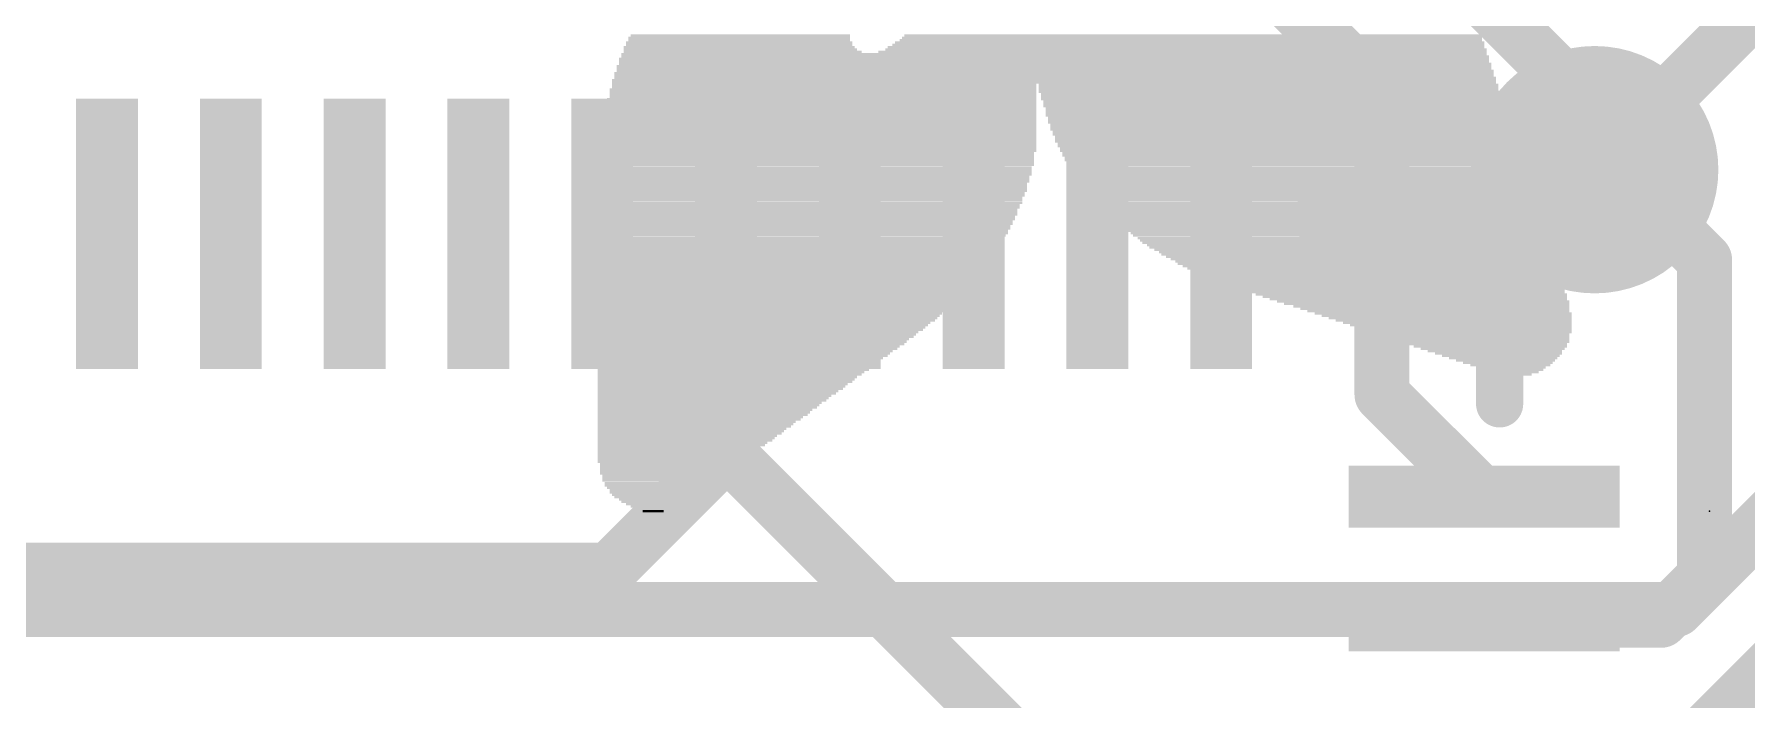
# Model space of a CAD drawing. Extents: x -12.7 to 25.5, y -9.7 to 9.7.
# Drawn here: x 9.57 to 15.11, y 2.76 to 4.91 of the extents above; entities that cross this region are included whole.
import ezdxf

# ---------------------------------------------------------------- set-up
doc = ezdxf.new("R2010")
doc.units = 0
for name, color, linetype in [('1', 12, 'CONTINUOUS'), ('16', 132, 'CONTINUOUS'), ('18', 110, 'CONTINUOUS'), ('21', 40, 'CONTINUOUS'), ('22', 6, 'CONTINUOUS'), ('24', 53, 'CONTINUOUS')]:
    doc.layers.add(name, color=color, linetype=linetype)

# ---------------------------------------------------------------- blocks, each defined once
blk = doc.blocks.new('RECT')
blk.add_solid([(-0.5, -0.5), (0.5, -0.5), (-0.5, 0.5), (0.5, 0.5)])
blk = doc.blocks.new('ROUNDV')
at = {"const_width": 0.5}
blk.add_lwpolyline([(0, -0.25, 1), (0, 0.25, 1), (0, -0.25)], format="xyb", dxfattribs=at)

msp = doc.modelspace()

# ---------------------------------------------------------------- linework, layer by layer
at = {"layer": '1', "const_width": 0.1778}
for points in [[(14.6145, 4.6609), (13.7255, 5.5499)], [(14.9815, 5.1535), (15.3511, 4.7839)], [(13.9275, 4.7117), (13.6227, 5.0165)], [(13.9275, 4.7117), (13.9275, 3.743)], [(14.6145, 4.4704), (14.6145, 4.6609)], [(14.678, 4.4704), (14.6145, 4.4704)], [(14.9701, 4.1783), (14.678, 4.4704)], [(11.811, 4.2661), (11.8077, 4.2628)], [(11.811, 3.556), (11.811, 4.2661)], [(14.9701, 4.1783), (14.9701, 3.154)], [(14.2577, 3.4128), (13.9275, 3.743)], [(11.43, 3.175), (11.811, 3.556)], [(12.954, 2.413), (11.811, 3.556)], [(8.509, 3.175), (11.43, 3.175)], [(14.9701, 3.154), (14.8289, 3.0128)], [(14.2577, 3.0128), (14.8289, 3.0128)], [(15.3511, 3.0321), (14.9318, 2.6128)]]:
    msp.add_lwpolyline(points, dxfattribs=at)
at = {"layer": '1', "const_width": 0.0889}
for points in [[(13.9719, 4.7117, 1), (13.8831, 4.7117)], [(13.8961, 4.6803, 1), (13.9589, 4.7431)], [(14.659, 4.6609, 1), (14.5701, 4.6609)], [(14.5831, 4.6295, 1), (14.6459, 4.6923)], [(14.6145, 4.5149, 1), (14.6145, 4.426)], [(14.7094, 4.5018, 1), (14.6466, 4.439)], [(14.678, 4.426, 1), (14.678, 4.5149)], [(14.5701, 4.4704, 1), (14.659, 4.4704)], [(11.7763, 4.2942, 1), (11.8391, 4.2314)], [(11.8554, 4.2661, 1), (11.7666, 4.2661)], [(11.8424, 4.2347, 1), (11.7796, 4.2975)], [(15.0145, 4.1783, 1), (14.9257, 4.1783)], [(14.9387, 4.1469, 1), (15.0015, 4.2097)], [(13.9589, 3.7744, 1), (13.8961, 3.7116)], [(13.8831, 3.743, 1), (13.9719, 3.743)], [(11.8424, 3.5874, 1), (11.7796, 3.5246)], [(11.7666, 3.556, 1), (11.8554, 3.556)], [(11.8424, 3.5246, 1), (11.7796, 3.5874)], [(14.2263, 3.3814, 1), (14.2891, 3.4442)], [(11.3986, 3.2064, 1), (11.4614, 3.1436)], [(11.43, 3.1306, 1), (11.43, 3.2195)], [(15.0015, 3.1226, 1), (14.9387, 3.1854)], [(14.9257, 3.154, 1), (15.0145, 3.154)], [(14.2577, 3.0572, 1), (14.2577, 2.9684)], [(14.8289, 2.9684, 1), (14.8289, 3.0572)], [(14.7975, 3.0442, 1), (14.8603, 2.9814)]]:
    msp.add_lwpolyline(points, format="xyb", dxfattribs=at)
at = {"layer": '16', "const_width": 0.1778}
for points in [[(14.6145, 4.4704), (15.6178, 5.4737)], [(16.0655, 4.2355), (14.878, 3.048)], [(14.878, 3.048), (8.001, 3.048)]]:
    msp.add_lwpolyline(points, dxfattribs=at)
at = {"layer": '16', "const_width": 0.0889}
for points in [[(14.5831, 4.5018, 1), (14.6459, 4.439)], [(14.8466, 3.0794, 1), (14.9095, 3.0166)], [(14.878, 3.0036, 1), (14.878, 3.0924)]]:
    msp.add_lwpolyline(points, format="xyb", dxfattribs=at)
at = {"layer": '21', "const_width": 0.1524}
for points in [[(14.3077, 4.3128), (13.7077, 4.3128)], [(14.3077, 3.7128), (14.3077, 4.3128)]]:
    msp.add_lwpolyline(points, dxfattribs=at)
at = {"layer": '21', "const_width": 0.0762}
for points in [[(13.7077, 4.3509, 1), (13.7077, 4.2747)], [(14.3458, 4.3128, 1), (14.2696, 4.3128)], [(14.3077, 4.2747, 1), (14.3077, 4.3509)], [(14.2696, 3.7128, 1), (14.3458, 3.7128)]]:
    msp.add_lwpolyline(points, format="xyb", dxfattribs=at)
at = {"layer": '24'}
msp.add_point((14.986, 3.3655), dxfattribs=at)

# ---------------------------------------------------------------- block references
at = {"layer": '1', "xscale": 0.875, "yscale": 0.2, "rotation": 90}
for p in [(9.8077, 4.2628), (10.2077, 4.2628), (10.6077, 4.2628), (11.0077, 4.2628), (11.4077, 4.2628), (11.8077, 4.2628), (12.2077, 4.2628), (12.6077, 4.2628), (13.0077, 4.2628), (13.4077, 4.2628)]:
    msp.add_blockref('RECT', p, dxfattribs=at)
at = {"layer": '1', "xscale": 0.875, "yscale": 0.2}
for p in [(14.2577, 3.4128), (14.2577, 3.0128)]:
    msp.add_blockref('RECT', p, dxfattribs=at)
at = {"layer": '18', "xscale": 0.8001, "yscale": 0.8001}
msp.add_blockref('ROUNDV', (14.6145, 4.4704), dxfattribs=at)
msp.add_blockref('ROUNDV', (14.6145, 4.4704), dxfattribs=at)
at = {"layer": '22', "rotation": 180}
for p, xscale, yscale in [((11.8504, 4.8666), 0.7467, 0.0077), ((11.8504, 4.8819), 0.7315, 0.0076), ((11.8504, 4.8743), 0.7315, 0.0076), ((11.8504, 4.8971), 0.7163, 0.0076), ((11.8504, 4.8895), 0.7163, 0.0076), ((11.8542, 4.9047), 0.7087, 0.0077), ((13.2944, 4.8666), 1.9279, 0.0077), ((13.302, 4.8743), 1.9126, 0.0076), ((13.3058, 4.8819), 1.905, 0.0076), ((13.3096, 4.8895), 1.8822, 0.0076), ((13.3134, 4.8971), 1.8746, 0.0076), ((13.3173, 4.9047), 1.8669, 0.0077), ((12.8676, 4.8285), 2.8118, 0.0077), ((12.8676, 4.8209), 2.8118, 0.0076), ((12.8714, 4.8133), 2.8194, 0.0076), ((12.8677, 4.8438), 2.7965, 0.0076), ((12.8715, 4.8362), 2.8041, 0.0076), ((11.8542, 4.859), 0.7544, 0.0076), ((11.8618, 4.8514), 0.7696, 0.0076), ((13.2829, 4.8514), 1.966, 0.0076), ((13.2944, 4.859), 1.9431, 0.0076), ((12.8677, 4.76), 2.8575, 0.0076), ((12.8677, 4.7828), 2.8423, 0.0076), ((12.8677, 4.7752), 2.8423, 0.0076), ((12.8715, 4.7676), 2.8499, 0.0076), ((12.8676, 4.8057), 2.827, 0.0076), ((12.8676, 4.7981), 2.827, 0.0076), ((12.8715, 4.7904), 2.8347, 0.0077), ((12.1209, 4.7295), 1.3792, 0.0076), ((12.1209, 4.7219), 1.3792, 0.0076), ((12.1209, 4.7142), 1.3792, 0.0077), ((12.1209, 4.7066), 1.3792, 0.0076), ((12.8677, 4.7523), 2.8575, 0.0077), ((12.1247, 4.7447), 1.3716, 0.0076), ((12.1247, 4.7371), 1.3716, 0.0076), ((13.561, 4.7447), 1.4859, 0.0076), ((13.561, 4.7371), 1.4859, 0.0076), ((13.561, 4.7295), 1.4859, 0.0076), ((13.5648, 4.7219), 1.4935, 0.0076), ((13.5686, 4.7142), 1.4859, 0.0077), ((13.5686, 4.7066), 1.4859, 0.0076), ((12.1133, 4.6685), 1.3945, 0.0076), ((12.1133, 4.6609), 1.3945, 0.0076), ((12.1133, 4.6533), 1.3945, 0.0076), ((12.1133, 4.6457), 1.3945, 0.0076), ((12.1171, 4.699), 1.3869, 0.0076), ((12.1171, 4.6914), 1.3869, 0.0076), ((12.1171, 4.6838), 1.3869, 0.0076), ((12.1171, 4.6761), 1.3869, 0.0077), ((13.5724, 4.699), 1.4935, 0.0076), ((13.5762, 4.6914), 1.4859, 0.0076), ((13.5762, 4.6838), 1.4859, 0.0076), ((13.5801, 4.6761), 1.4936, 0.0077), ((13.5877, 4.6457), 1.4935, 0.0076), ((13.584, 4.6685), 1.4859, 0.0076), ((13.584, 4.6609), 1.4859, 0.0076), ((13.584, 4.6533), 1.4859, 0.0076), ((12.1095, 4.6304), 1.4021, 0.0076), ((12.1095, 4.6228), 1.4021, 0.0076), ((12.1095, 4.6152), 1.4021, 0.0076), ((12.1095, 4.6076), 1.4021, 0.0076), ((12.1095, 4.6), 1.4021, 0.0077), ((12.1095, 4.5923), 1.4021, 0.0076), ((12.1133, 4.638), 1.3945, 0.0077), ((13.5915, 4.638), 1.4859, 0.0077), ((13.5915, 4.6304), 1.4859, 0.0076), ((13.5953, 4.6228), 1.4935, 0.0076), ((13.5991, 4.6152), 1.4859, 0.0076), ((13.5991, 4.6076), 1.4859, 0.0076), ((13.6029, 4.6), 1.4935, 0.0077), ((13.6067, 4.5923), 1.4859, 0.0076), ((12.1057, 4.5771), 1.4097, 0.0076), ((12.1057, 4.5695), 1.4097, 0.0076), ((12.1057, 4.5619), 1.4097, 0.0077), ((12.1057, 4.5542), 1.4097, 0.0076), ((12.1057, 4.5466), 1.4097, 0.0076), ((12.1057, 4.539), 1.4097, 0.0076), ((12.1095, 4.5847), 1.4021, 0.0076), ((13.6067, 4.5847), 1.4859, 0.0076), ((13.6143, 4.5771), 1.4859, 0.0076), ((13.6143, 4.5695), 1.4859, 0.0076), ((13.6143, 4.5619), 1.4859, 0.0077), ((13.622, 4.5542), 1.4859, 0.0076), ((13.622, 4.5466), 1.4859, 0.0076), ((13.6258, 4.539), 1.4783, 0.0076), ((12.0981, 4.4857), 1.4097, 0.0077), ((12.1057, 4.5314), 1.4097, 0.0076), ((12.1019, 4.5238), 1.4021, 0.0077), ((12.1019, 4.5161), 1.4021, 0.0076), ((12.1019, 4.5085), 1.4021, 0.0076), ((12.1019, 4.5009), 1.4021, 0.0076), ((12.1019, 4.4933), 1.4021, 0.0076), ((13.6296, 4.5314), 1.4859, 0.0076), ((13.6334, 4.5238), 1.4783, 0.0077), ((13.6334, 4.5161), 1.4783, 0.0076), ((13.641, 4.5085), 1.4783, 0.0076), ((13.641, 4.5009), 1.4783, 0.0076), ((13.6448, 4.4933), 1.4707, 0.0076), ((13.6525, 4.4857), 1.4706, 0.0077), ((12.0942, 4.478), 1.402, 0.0076), ((12.0942, 4.4704), 1.402, 0.0076), ((12.0942, 4.4628), 1.402, 0.0076), ((12.0942, 4.4552), 1.402, 0.0076), ((12.0904, 4.4476), 1.3944, 0.0077), ((12.0904, 4.4399), 1.3944, 0.0076), ((12.0904, 4.4323), 1.3944, 0.0076), ((12.0866, 4.4247), 1.3868, 0.0076), ((13.6525, 4.478), 1.4706, 0.0076), ((13.6563, 4.4704), 1.463, 0.0076), ((13.6601, 4.4628), 1.4706, 0.0076), ((13.6639, 4.4552), 1.463, 0.0076), ((13.6715, 4.4399), 1.4631, 0.0076), ((13.6677, 4.4476), 1.4554, 0.0077), ((13.6753, 4.4323), 1.4555, 0.0076), ((13.6792, 4.4247), 1.4478, 0.0076), ((12.0866, 4.4171), 1.3868, 0.0076), ((12.0866, 4.4095), 1.3868, 0.0077), ((12.0866, 4.4018), 1.3868, 0.0076), ((12.0828, 4.3942), 1.3792, 0.0076), ((12.0828, 4.3866), 1.3792, 0.0076), ((12.079, 4.379), 1.3716, 0.0076), ((12.079, 4.3714), 1.3716, 0.0077), ((13.6868, 4.4171), 1.4478, 0.0076), ((13.6868, 4.4095), 1.4478, 0.0077), ((13.6906, 4.4018), 1.4402, 0.0076), ((13.6982, 4.3942), 1.4402, 0.0076), ((13.702, 4.3866), 1.4326, 0.0076), ((13.7058, 4.379), 1.4249, 0.0076), ((13.7134, 4.3714), 1.4249, 0.0077), ((12.079, 4.3637), 1.3716, 0.0076), ((12.0752, 4.3561), 1.3639, 0.0076), ((12.0752, 4.3485), 1.3639, 0.0076), ((12.0714, 4.3409), 1.3563, 0.0076), ((12.0714, 4.3333), 1.3563, 0.0077), ((12.0714, 4.3256), 1.3563, 0.0076), ((12.0676, 4.318), 1.3487, 0.0076), ((13.7172, 4.3637), 1.4173, 0.0076), ((13.721, 4.3561), 1.4097, 0.0076), ((13.7287, 4.3485), 1.4097, 0.0076), ((13.7325, 4.3409), 1.402, 0.0076), ((13.7363, 4.3333), 1.3944, 0.0077), ((13.7439, 4.3256), 1.3945, 0.0076), ((13.7477, 4.318), 1.3869, 0.0076), ((12.0561, 4.2723), 1.3258, 0.0076), ((12.0561, 4.2647), 1.3258, 0.0076), ((12.0676, 4.3104), 1.3487, 0.0076), ((12.0638, 4.3028), 1.3411, 0.0076), ((12.0638, 4.2952), 1.3411, 0.0077), ((12.06, 4.2875), 1.3335, 0.0076), ((12.06, 4.2799), 1.3335, 0.0076), ((13.7515, 4.3104), 1.3793, 0.0076), ((13.7592, 4.3028), 1.3792, 0.0076), ((13.763, 4.2952), 1.3716, 0.0077), ((13.7668, 4.2875), 1.364, 0.0076), ((13.7744, 4.2799), 1.364, 0.0076), ((13.782, 4.2723), 1.3487, 0.0076), ((13.7858, 4.2647), 1.3411, 0.0076), ((12.0523, 4.2571), 1.3182, 0.0077), ((12.0485, 4.2494), 1.3106, 0.0076), ((12.0485, 4.2418), 1.3106, 0.0076), ((12.0447, 4.2342), 1.303, 0.0076), ((12.0447, 4.2266), 1.303, 0.0076), ((12.0409, 4.219), 1.2954, 0.0077), ((12.0371, 4.2113), 1.2877, 0.0076), ((12.0371, 4.2037), 1.2877, 0.0076), ((13.7934, 4.2571), 1.3411, 0.0077), ((13.8011, 4.2494), 1.3259, 0.0076), ((13.8049, 4.2418), 1.3182, 0.0076), ((13.8125, 4.2342), 1.3182, 0.0076), ((13.8201, 4.2266), 1.303, 0.0076), ((13.8239, 4.219), 1.2954, 0.0077), ((13.8354, 4.2113), 1.2878, 0.0076), ((13.843, 4.2037), 1.2726, 0.0076), ((12.018, 4.158), 1.2496, 0.0076), ((12.0142, 4.1504), 1.242, 0.0076), ((12.0333, 4.1961), 1.2801, 0.0076), ((12.0295, 4.1885), 1.2725, 0.0076), ((12.0257, 4.1809), 1.2649, 0.0077), ((12.0257, 4.1732), 1.2649, 0.0076), ((12.0219, 4.1656), 1.2573, 0.0076), ((13.8468, 4.1961), 1.265, 0.0076), ((13.8582, 4.1885), 1.2573, 0.0076), ((13.8659, 4.1809), 1.2421, 0.0077), ((13.8735, 4.1732), 1.2268, 0.0076), ((13.8811, 4.1656), 1.2268, 0.0076), ((13.8887, 4.158), 1.2116, 0.0076), ((13.8963, 4.1504), 1.1963, 0.0076), ((12.0142, 4.1428), 1.242, 0.0077), ((12.0104, 4.1351), 1.2344, 0.0076), ((12.0066, 4.1275), 1.2268, 0.0076), ((12.0028, 4.1199), 1.2192, 0.0076), ((11.999, 4.1123), 1.2115, 0.0076), ((11.999, 4.1047), 1.2115, 0.0077), ((11.9952, 4.097), 1.2039, 0.0076), ((13.9078, 4.1428), 1.1887, 0.0077), ((13.9192, 4.1351), 1.1658, 0.0076), ((13.9268, 4.1275), 1.1506, 0.0076), ((13.9382, 4.1199), 1.143, 0.0076), ((13.9497, 4.1123), 1.1201, 0.0076), ((13.9573, 4.1047), 1.1049, 0.0077), ((13.9687, 4.097), 1.082, 0.0076), ((11.9799, 4.0666), 1.1734, 0.0077), ((11.9761, 4.0589), 1.1658, 0.0076), ((11.9723, 4.0513), 1.1582, 0.0076), ((11.9685, 4.0437), 1.1506, 0.0076), ((11.9647, 4.0361), 1.143, 0.0076), ((11.9914, 4.0894), 1.1963, 0.0076), ((11.9876, 4.0818), 1.1887, 0.0076), ((11.9838, 4.0742), 1.1811, 0.0076), ((13.984, 4.0894), 1.0668, 0.0076), ((13.9954, 4.0818), 1.044, 0.0076), ((14.0069, 4.0742), 1.0211, 0.0076), ((14.0221, 4.0666), 1.0059, 0.0077), ((14.0335, 4.0589), 0.983, 0.0076), ((14.045, 4.0513), 0.9601, 0.0076), ((14.0602, 4.0437), 0.9449, 0.0076), ((14.0716, 4.0361), 0.922, 0.0076), ((11.9418, 3.9904), 1.0972, 0.0077), ((11.938, 3.9827), 1.0896, 0.0076), ((11.9609, 4.0285), 1.1353, 0.0077), ((11.9571, 4.0208), 1.1277, 0.0076), ((11.9533, 4.0132), 1.1201, 0.0076), ((11.9495, 4.0056), 1.1125, 0.0076), ((11.9457, 3.998), 1.1049, 0.0076), ((14.0869, 4.0285), 0.8915, 0.0077), ((14.0983, 4.0208), 0.8687, 0.0076), ((14.1097, 4.0132), 0.8458, 0.0076), ((14.1249, 4.0056), 0.8306, 0.0076), ((14.1364, 3.998), 0.8077, 0.0076), ((14.1478, 3.9904), 0.7848, 0.0077), ((14.1592, 3.9827), 0.762, 0.0076), ((11.9304, 3.9751), 1.0744, 0.0076), ((11.9266, 3.9675), 1.0668, 0.0076), ((11.9037, 3.9294), 1.021, 0.0076), ((11.9228, 3.9599), 1.0591, 0.0076), ((11.919, 3.9523), 1.0515, 0.0077), ((11.9114, 3.9446), 1.0363, 0.0076), ((11.9076, 3.937), 1.0287, 0.0076), ((14.1707, 3.9751), 0.7391, 0.0076), ((14.1821, 3.9675), 0.7163, 0.0076), ((14.1935, 3.9599), 0.6934, 0.0076), ((14.205, 3.9523), 0.6705, 0.0077), ((14.2164, 3.9446), 0.6477, 0.0076), ((14.224, 3.937), 0.6172, 0.0076), ((14.2354, 3.9294), 0.5944, 0.0076), ((11.8961, 3.9218), 1.0058, 0.0076), ((11.8923, 3.9142), 0.9982, 0.0077), ((11.8885, 3.9065), 0.9906, 0.0076), ((11.8656, 3.8761), 0.9448, 0.0077), ((11.8809, 3.8989), 0.9753, 0.0076), ((11.8771, 3.8913), 0.9677, 0.0076), ((11.8695, 3.8837), 0.9525, 0.0076), ((14.2469, 3.9218), 0.5715, 0.0076), ((14.2583, 3.9142), 0.5486, 0.0077), ((14.2659, 3.9065), 0.5182, 0.0076), ((14.2774, 3.8989), 0.4953, 0.0076), ((14.285, 3.8913), 0.4649, 0.0076), ((14.2926, 3.8837), 0.4343, 0.0076), ((14.304, 3.8761), 0.4114, 0.0077), ((11.8618, 3.8684), 0.9372, 0.0076), ((11.8542, 3.8608), 0.922, 0.0076), ((11.8504, 3.8532), 0.9144, 0.0076), ((11.8237, 3.8151), 0.861, 0.0076), ((11.8466, 3.8456), 0.9067, 0.0076), ((11.839, 3.838), 0.8915, 0.0077), ((11.8352, 3.8303), 0.8839, 0.0076), ((11.8314, 3.8227), 0.8763, 0.0076), ((14.3116, 3.8684), 0.381, 0.0076), ((14.3193, 3.8608), 0.3505, 0.0076), ((14.3269, 3.8532), 0.3201, 0.0076), ((14.3345, 3.8456), 0.2896, 0.0076), ((14.3421, 3.838), 0.259, 0.0077), ((14.3459, 3.8303), 0.221, 0.0076), ((14.3536, 3.8227), 0.1905, 0.0076), ((14.3612, 3.8151), 0.1447, 0.0076), ((11.8199, 3.8075), 0.8534, 0.0076), ((11.8123, 3.7999), 0.8382, 0.0077), ((11.7894, 3.7618), 0.7924, 0.0077), ((11.8085, 3.7922), 0.8305, 0.0076), ((11.8047, 3.7846), 0.8229, 0.0076), ((11.7971, 3.777), 0.8077, 0.0076), ((11.7933, 3.7694), 0.8001, 0.0076), ((14.365, 3.8075), 0.0915, 0.0076), ((11.7818, 3.7541), 0.7772, 0.0076), ((11.778, 3.7465), 0.7696, 0.0076), ((11.7513, 3.7084), 0.7162, 0.0076), ((11.7704, 3.7389), 0.7543, 0.0076), ((11.7666, 3.7313), 0.7467, 0.0076), ((11.7628, 3.7237), 0.7391, 0.0077), ((11.7552, 3.716), 0.7239, 0.0076), ((11.7475, 3.7008), 0.7086, 0.0076), ((11.7399, 3.6932), 0.6934, 0.0076), ((11.7361, 3.6856), 0.6858, 0.0077), ((11.7132, 3.6551), 0.64, 0.0076), ((11.7323, 3.6779), 0.6781, 0.0076), ((11.7247, 3.6703), 0.6629, 0.0076), ((11.7209, 3.6627), 0.6553, 0.0076), ((11.7094, 3.6475), 0.6324, 0.0077), ((11.7056, 3.6398), 0.6248, 0.0076), ((11.698, 3.6322), 0.6096, 0.0076), ((11.6751, 3.5941), 0.5638, 0.0076), ((11.6942, 3.6246), 0.6019, 0.0076), ((11.6904, 3.617), 0.5943, 0.0076), ((11.6828, 3.6094), 0.5791, 0.0077), ((11.679, 3.6017), 0.5715, 0.0076), ((11.6675, 3.5865), 0.5486, 0.0076), ((11.6637, 3.5789), 0.541, 0.0076), ((11.637, 3.5408), 0.4876, 0.0076), ((11.6561, 3.5713), 0.5257, 0.0077), ((11.6523, 3.5636), 0.5181, 0.0076), ((11.6485, 3.556), 0.5105, 0.0076), ((11.6409, 3.5484), 0.4953, 0.0076), ((11.6332, 3.5332), 0.48, 0.0077), ((11.6256, 3.5255), 0.4648, 0.0076), ((11.6256, 3.5179), 0.4496, 0.0076), ((11.6027, 3.4874), 0.4038, 0.0076), ((11.6218, 3.5103), 0.4419, 0.0076), ((11.6142, 3.5027), 0.4267, 0.0076), ((11.6104, 3.495), 0.4191, 0.0077), ((11.6027, 3.4798), 0.3886, 0.0076), ((11.5989, 3.4722), 0.381, 0.0076), ((11.5913, 3.4646), 0.3658, 0.0076), ((11.5913, 3.4569), 0.3505, 0.0077), ((11.5875, 3.4493), 0.3429, 0.0076), ((11.5837, 3.4417), 0.3201, 0.0076), ((11.5837, 3.4341), 0.3048, 0.0076), ((11.5761, 3.4265), 0.2895, 0.0076), ((11.5761, 3.4188), 0.2743, 0.0077), ((11.5761, 3.4112), 0.2591, 0.0076), ((11.576, 3.4036), 0.2286, 0.0076), ((11.5723, 3.396), 0.2057, 0.0076), ((11.5761, 3.3884), 0.1829, 0.0076), ((11.576, 3.3808), 0.1524, 0.0077), ((11.5723, 3.3731), 0.1143, 0.0076), ((11.5722, 3.3655), 0.0686, 0.0076)]:
    msp.add_blockref('RECT', p, dxfattribs=dict(at, xscale=xscale, yscale=yscale))

doc.saveas('drawing.dxf')
